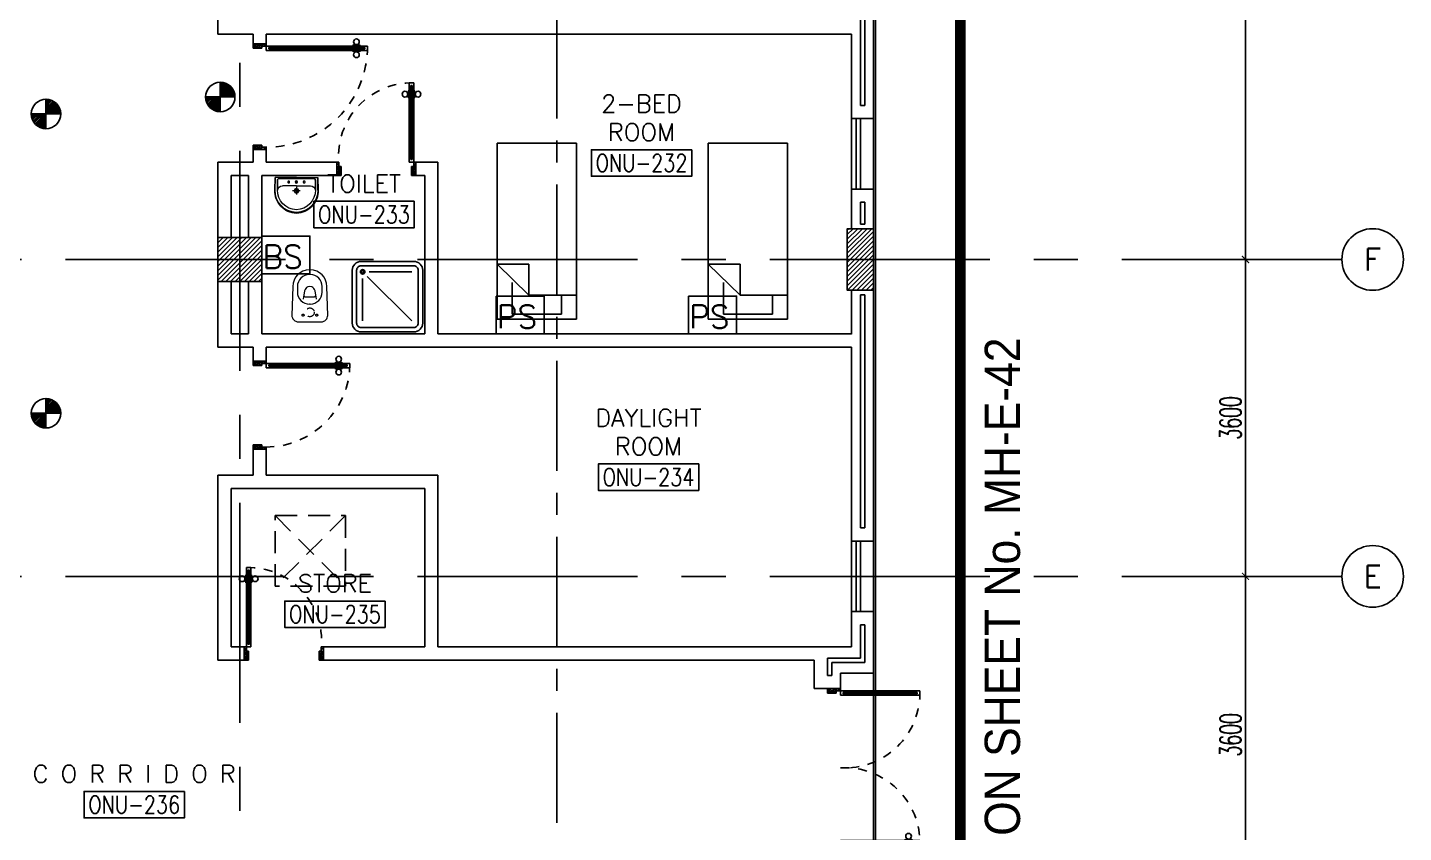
# Model space of a CAD drawing. Extents: x 88808.2 to 88899.2, y 39921.6 to 40001.1.
# Drawn here: x 88883.56 to 88899.19, y 39936.37 to 39945.51 of the extents above; entities that cross this region are included whole.
import ezdxf
from ezdxf.enums import TextEntityAlignment as Align

# ---------------------------------------------------------------- set-up
doc = ezdxf.new("R2010")
doc.units = 0
doc.header["$MEASUREMENT"] = 0
doc.header["$PDMODE"] = 34
for name, pattern in [('CENTER', [2, 1.25, -0.25, 0.25, -0.25]), ('CENTER2', [1.125, 0.75, -0.125, 0.125, -0.125]), ('CENTERX2', [4, 2.5, -0.5, 0.5, -0.5]), ('DASHED', [0.75, 0.5, -0.25]), ('HIDDEN', [0.375, 0.25, -0.125]), ('HIDDEN2', [0.1875, 0.125, -0.0625])]:
    doc.linetypes.add(name, pattern=pattern)
doc.layers.get('0').update_dxf_attribs({"color": 11, "linetype": 'CONTINUOUS'})
doc.layers.get('DEFPOINTS').update_dxf_attribs({"color": 11, "linetype": 'CONTINUOUS'})
for name, color, linetype in [('AX-CR', 11, 'CONTINUOUS'), ('AX-DIM', 11, 'CONTINUOUS'), ('AX-TXT', 11, 'CONTINUOUS'), ('AXES', 11, 'CENTERX2'), ('AXES1', 11, 'CENTER'), ('COL', 11, 'CONTINUOUS'), ('DOOR', 11, 'CONTINUOUS'), ('E-SYSTEM', 4, 'CONTINUOUS'), ('EJ', 11, 'CONTINUOUS'), ('ELEV', 11, 'CONTINUOUS'), ('FIX', 11, 'CONTINUOUS'), ('FUR', 11, 'CONTINUOUS'), ('HAT', 11, 'CONTINUOUS'), ('INSUL', 11, 'CONTINUOUS'), ('RM-BOX', 11, 'CONTINUOUS'), ('RM-NAME', 11, 'CONTINUOUS'), ('RM-NO', 11, 'CONTINUOUS'), ('ROOF', 11, 'CONTINUOUS'), ('SHAFT', 11, 'CONTINUOUS'), ('TXT1', 3, 'CONTINUOUS'), ('WALL', 11, 'CONTINUOUS'), ('WIN', 11, 'CONTINUOUS')]:
    doc.layers.add(name, color=color, linetype=linetype)
doc.styles.add('ROMANS', font='ROMANS.shx', dxfattribs={"width": 0.6})
doc.styles.add('TTXT', font='swisse.ttf', dxfattribs={"width": 0.6})
doc.dimstyles.new('DIM-OUT', dxfattribs={"dimscale": 0, "dimtxt": 0.24, "dimasz": 0.08, "dimexe": 0.02, "dimexo": 0.02, "dimgap": 0.05, "dimtad": 1, "dimdec": 0, "dimlfac": 1000, "dimzin": 0, "dimdsep": 46, "dimtxsty": 'ROMANS', "dimblk1": 'ARCHTICK', "dimblk2": 'ARCHTICK', "dimsah": 1, "dimcen": 0.01, "dimdle": 0.08, "dimclrd": 7, "dimclre": 7, "dimclrt": 2, "dimadec": 0, "dimazin": 0, "dimtp": 2, "dimtm": 2, "dimtfac": 0.114286, "dimtdec": 0, "dimtix": 1, "dimtmove": 2, "dimatfit": 3, "dimldrblk": 'ARCHTICK', "dimfxl": 0, "dimtolj": 1, "dimtzin": 0, "dimarcsym": 0})

# ---------------------------------------------------------------- blocks, each defined once
blk = doc.blocks.new('D1000')
at = {"layer": 'DOOR', "color": 7, "linetype": 'ByBlock'}
for p, q in [((0, 0), (-150, 0)), ((-150, 0), (-150, -25)), ((-150, 0), (0, 0)), ((0, -50), (-114, 0)), ((0, -50), (-40, 0)), ((0, -50), (0, 0)), ((-1050, -25), (-1100, -25)), ((-1100, -75), (-1100, -25)), ((-1100, -25), (-1100, -75)), ((-1050, -75), (-1100, -75)), ((-1050, -42), (-1070, -42)), ((-1070, -42), (-1070, -58)), ((-1050, -58), (-1070, -58)), ((-1050, -25), (-1050, -42)), ((-1050, -58), (-1050, -75)), ((-928, -18), (-1018, -18)), ((-1018, -25), (-1018, -18)), ((-1018, -75), (-1018, -82)), ((-928, -82), (-1018, -82)), ((-1005, -9), (-940, -9)), ((-1005, -18), (-1005, -9)), ((-1005, -18), (-940, -18)), ((-1005, -82), (-940, -82)), ((-1005, -82), (-1005, -91)), ((-1005, -91), (-940, -91)), ((-940, -18), (-940, -9)), ((-940, -82), (-940, -91)), ((-928, -25), (-928, -18)), ((-928, -75), (-928, -82)), ((-200, -42), (-200, -25)), ((-200, -25), (-150, -25)), ((-180, -42), (-200, -42)), ((-200, -75), (-200, -58)), ((-200, -58), (-180, -58)), ((-150, -75), (-200, -75)), ((-180, -58), (-180, -42)), ((-150, -75), (-150, -25)), ((-150, -25), (-100, -25)), ((-100, -25), (-100, -50)), ((0, -50), (-100, -37)), ((-100, -50), (0, -50)), ((-150, -975), (-100, -975)), ((-150, -1000), (-150, -975)), ((-150, -1000), (0, -1000)), ((0, -1000), (-150, -1000)), ((0, -950), (-114, -1000)), ((-100, -975), (-100, -950)), ((0, -950), (-100, -963)), ((-100, -950), (0, -950)), ((0, -950), (-40, -1000)), ((0, -950), (0, -1000))]:
    blk.add_line(p, q, dxfattribs=at)
at = {"layer": 'DOOR', "linetype": 'ByBlock'}
for p, q in [((-200, -25), (-1050, -25)), ((-200, -42), (-1050, -42)), ((-200, -58), (-1050, -58)), ((-1050, -75), (-200, -75))]:
    blk.add_line(p, q, dxfattribs=at)
at = {"layer": 'DOOR', "color": 7, "linetype": 'ByBlock'}
for centre in [(-973, 23), (-973, -124)]:
    blk.add_circle(centre, 32.4, dxfattribs=at)
for centre, radius, start, end in [((0, -50), 134, 158.1598, 169.28), ((0, -50), 74.4, 137.7764, 180), ((0, -50), 54.4, 113.2074, 180), ((0, -50), 154, 161.1053, 166.2858), ((0, -50), 114, 154.0838, 167.3774), ((0, -50), 94.4, 148.0182, 180), ((0, -50), 34.4, 90, 180), ((0, -50), 14.4, 90, 180), ((0, -950), 154, 193.7142, 198.8947), ((0, -950), 134, 190.72, 201.8402), ((0, -950), 94.4, 180, 211.9818), ((0, -950), 74.4, 180, 222.2236), ((0, -950), 54.4, 180, 246.7926), ((0, -950), 34.4, 180, 270), ((0, -950), 14.4, 180, 270)]:
    blk.add_arc(centre, radius, start, end, dxfattribs=at)
at = {"layer": 'DOOR', "linetype": 'HIDDEN', "ltscale": 0.5}
blk.add_arc((-149, -24), 951, 180.0434, 269.9667, dxfattribs=at)
blk = doc.blocks.new('LAV1')
at = {"layer": 'FIX', "linetype": 'ByBlock', "ltscale": 0.3}
for p, q in [((-280, 210), (-275, 50)), ((-245, 210), (-245, 85)), ((245, 210), (245, 85)), ((280, 210), (275, 50)), ((0, 60), (-220, 60)), ((0, 60), (220, 60))]:
    blk.add_line(p, q, dxfattribs=at)
at = {"layer": 'FIX', "linetype": 'Continuous', "lineweight": 20}
for p, q in [((-275, 210), (-275, 50)), ((275, 210), (275, 50)), ((0, 50), (-275, 50)), ((0, 50), (-252, 50)), ((0, 155), (-181, 155)), ((0, 155), (181, 155)), ((0, 50), (275, 50)), ((0, 50), (252, 50))]:
    blk.add_line(p, q, dxfattribs=at)
at = {"layer": 'FIX', "linetype": 'DASHED', "lineweight": 20, "ltscale": 0.05}
for p, q in [((50, 220), (-50, 220)), ((0, 170), (0, 270)), ((0, 170), (0, 270))]:
    blk.add_line(p, q, dxfattribs=at)
at = {"layer": 'FIX', "lineweight": 20}
for p, q in [((16, 107), (-15, 107)), ((0, 92), (0, 123))]:
    blk.add_line(p, q, dxfattribs=at)
for centre, radius in [((0, 220), 29.5), ((0, 220), 22.5), ((0, 107), 15.5)]:
    blk.add_circle(centre, radius, dxfattribs=at)
at = {"layer": 'FIX', "linetype": 'HIDDEN', "lineweight": 20, "ltscale": 0.05}
for centre in [(-100, 107), (100, 107)]:
    blk.add_circle(centre, 12.4, dxfattribs=at)
at = {"layer": 'FIX', "linetype": 'ByBlock', "ltscale": 0.3}
for centre, radius, start, end in [((7, 220), 287, 91.3776, 182.0064), ((-7, 220), 287, 357.9936, 88.6224), ((-220, 85), 24.9, 179.7021, 269.9486), ((220, 85), 24.9, 270.0514, 0.2979)]:
    blk.add_arc(centre, radius, start, end, dxfattribs=at)
at = {"layer": 'FIX', "linetype": 'Continuous', "lineweight": 20}
for centre, radius, start, end in [((8, 217), 283, 91.6988, 181.351), ((8, 212), 253, 91.7328, 180.4884), ((-8, 217), 283, 358.649, 88.3012), ((-8, 212), 253, 359.5116, 88.2672), ((-179, 222), 66.9, 190.2006, 268.0786), ((179, 222), 66.9, 271.9214, 349.7994)]:
    blk.add_arc(centre, radius, start, end, dxfattribs=at)
blk = doc.blocks.new('WC1')
at = {"layer": 'FIX', "lineweight": 20}
for p, q in [((-210, 204), (-538, 194)), ((-727, 5), (-727, -5)), ((-674, 5), (-674, -5)), ((-534, 24), (-540, 0)), ((-540, 0), (-534, -24)), ((-475, 141), (-538, 141)), ((-395, 76), (-490, 60)), ((-339, 5), (-339, -5)), ((-538, -141), (-475, -141)), ((-490, -60), (-395, -76)), ((-538, -194), (-210, -204))]:
    blk.add_line(p, q, dxfattribs=at)
at = {"layer": 'FIX', "linetype": 'Continuous', "lineweight": 20}
blk.add_line((-420, -47), (-420, 45), dxfattribs=at)
at = {"layer": 'FIX', "lineweight": 20}
blk.add_lwpolyline([(-213, -204), (-210, -204, 0.414214), (-137, -131), (-137, 0), (-137, 131, 0.414214), (-210, 204)], format="xyb", dxfattribs=at)
at = {"layer": 'FIX', "linetype": 'HIDDEN2', "lineweight": 20, "ltscale": 0.3}
blk.add_circle((-245, 0), 49.8, dxfattribs=at)
at = {"layer": 'FIX', "linetype": 'HIDDEN', "lineweight": 20, "ltscale": 0.05}
for centre in [(-213, 78), (-213, -77)]:
    blk.add_circle(centre, 11.6, dxfattribs=at)
at = {"layer": 'FIX', "lineweight": 20}
for centre, radius, start, end in [((-538, 5), 189, 90, 180), ((-538, 5), 136, 90, 180), ((-473, -7), 68.2, 128.9242, 152.8468), ((-464, -18), 82, 108.496, 128.9242), ((-475, 5), 136, 360, 90), ((-538, -5), 189, 180, 270), ((-538, -5), 136, 180, 270), ((-473, 7), 68.2, 207.1532, 231.0758), ((-464, 18), 82, 231.0758, 251.504), ((-475, -5), 136, 270, 0)]:
    blk.add_arc(centre, radius, start, end, dxfattribs=at)
at = {"layer": 'FIX', "linetype": 'Continuous', "lineweight": 20}
for centre, start, end in [((-443, 46), 357.6662, 91.6121), ((-442, -46), 268.3879, 2.3338)]:
    blk.add_arc(centre, 22.3, start, end, dxfattribs=at)
blk = doc.blocks.new('SHR1')
at = {"layer": 'FIX'}
for p, q in [((-196, 196), (-700, 700)), ((-143, 218), (-143, 700)), ((-218, 143), (-700, 143))]:
    blk.add_line(p, q, dxfattribs=at)
for points in [[(-825, 125), (-825, 725, -0.414214), (-725, 825), (-125, 825, -0.414214), (-25, 725), (-25, 125, -0.414214), (-125, 25), (-725, 25, -0.414214)], [(-775, 125), (-775, 725, -0.414214), (-725, 775), (-125, 775, -0.414214), (-75, 725), (-75, 125, -0.414214), (-125, 75), (-725, 75, -0.414214)]]:
    blk.add_lwpolyline(points, format="xyb", close=True, dxfattribs=at)
for radius in [25, 15]:
    blk.add_circle((-143, 143), radius, dxfattribs=at)
blk = doc.blocks.new('RM1')
at = {"layer": 'RM-BOX'}
blk.add_lwpolyline([(570, -200), (-570, -200), (-570, -500), (570, -500)], close=True, dxfattribs=at)
at = {"layer": 'RM-NAME', "style": 'ROMANS'}
for tag, p in [('ROOMNAME1', (0, 324)), ('ROOMNAME2', (0, 0))]:
    blk.add_attdef(tag, text='', height=200, dxfattribs=at).set_placement(p, align=Align.MIDDLE)
at = {"layer": 'RM-NO', "style": 'ROMANS', "width": 0.8}
blk.add_attdef('ROOMNO', text='', height=200, dxfattribs=at).set_placement((0, -350), align=Align.MIDDLE)
blk = doc.blocks.new('AH20A')
at = {"layer": 'FUR'}
for p, q in [((0, 0.5), (0, -0.5)), ((1, 0.5), (0, 0.5)), ((0.1358, 0.5), (0.1358, -0.0987)), ((1, -0.5), (1, 0.5)), ((0.1358, 0.3112), (0.0277, 0.3112)), ((0.0277, 0.3112), (0.0277, -0.3087)), ((0.1358, -0.0987), (0.3125, -0.5)), ((0.1358, -0.0987), (0.3125, -0.0987)), ((0.3125, -0.5), (0.3125, -0.0987)), ((0.0277, -0.3087), (0.2076, -0.3087)), ((0, -0.5), (1, -0.5))]:
    blk.add_line(p, q, dxfattribs=at)
blk = doc.blocks.new('DOOR90')
at = {"layer": 'DOOR', "linetype": 'ByBlock'}
for p, q in [((0, 0), (-150, 0)), ((-200, -25), (-1000, -25)), ((-200, -42), (-1000, -42)), ((-200, -58), (-1000, -58)), ((-1000, -75), (-200, -75))]:
    blk.add_line(p, q, dxfattribs=at)
at = {"layer": 'DOOR', "color": 0, "linetype": 'ByBlock'}
for p, q in [((-150, 0), (-150, -25)), ((-150, 0), (0, 0)), ((0, -50), (0, 0)), ((-1050, -25), (-1050, -75)), ((-1050, -75), (-1050, -25)), ((-1000, -25), (-1050, -25)), ((-1000, -75), (-1050, -75)), ((-1020, -42), (-1020, -58)), ((-1000, -42), (-1020, -42)), ((-1000, -58), (-1020, -58)), ((-1000, -25), (-1000, -42)), ((-1000, -58), (-1000, -75)), ((-968, -25), (-968, -18)), ((-878, -18), (-968, -18)), ((-968, -75), (-968, -82)), ((-878, -82), (-968, -82)), ((-955, -18), (-955, -9)), ((-955, -9), (-890, -9)), ((-955, -18), (-890, -18)), ((-955, -82), (-955, -91)), ((-955, -82), (-890, -82)), ((-955, -91), (-890, -91)), ((-890, -18), (-890, -9)), ((-890, -82), (-890, -91)), ((-878, -25), (-878, -18)), ((-878, -75), (-878, -82)), ((-200, -42), (-200, -25)), ((-200, -25), (-150, -25)), ((-180, -42), (-200, -42)), ((-200, -75), (-200, -58)), ((-200, -58), (-180, -58)), ((-150, -75), (-200, -75)), ((-180, -58), (-180, -42)), ((-150, -75), (-150, -25)), ((-150, -25), (-100, -25)), ((-100, -25), (-100, -50)), ((-100, -50), (0, -50)), ((-150, -900), (-150, -875)), ((-150, -875), (-100, -875)), ((0, -900), (-150, -900)), ((-150, -900), (0, -900)), ((-100, -850), (0, -850)), ((-100, -875), (-100, -850)), ((0, -850), (0, -900))]:
    blk.add_line(p, q, dxfattribs=at)
at = {"layer": 'DOOR', "color": 9, "linetype": 'ByBlock'}
for p, q in [((0, -50), (-114, 0)), ((0, -50), (-40, 0)), ((0, -50), (-100, -37)), ((0, -850), (-114, -900)), ((0, -850), (-100, -863)), ((0, -850), (-40, -900))]:
    blk.add_line(p, q, dxfattribs=at)
at = {"layer": 'DOOR', "color": 0, "linetype": 'ByBlock'}
for centre in [(-923, 24), (-923, -124)]:
    blk.add_circle(centre, 32.4, dxfattribs=at)
at = {"layer": 'DOOR', "color": 9, "linetype": 'ByBlock'}
for centre, radius, start, end in [((0, -50), 74.4, 137.7764, 180), ((0, -50), 54.4, 113.2074, 180), ((0, -50), 154, 161.1053, 166.2858), ((0, -50), 134, 158.1598, 169.28), ((0, -50), 114, 154.0838, 167.3774), ((0, -50), 94.4, 148.0182, 180), ((0, -50), 34.4, 90, 180), ((0, -50), 14.4, 90, 180), ((0, -850), 154, 193.7142, 198.8947), ((0, -850), 134, 190.72, 201.8402), ((0, -850), 94.4, 180, 211.9818), ((0, -850), 74.4, 180, 222.2236), ((0, -850), 54.4, 180, 246.7926), ((0, -850), 34.4, 180, 270), ((0, -850), 14.4, 180, 270)]:
    blk.add_arc(centre, radius, start, end, dxfattribs=at)
at = {"layer": 'DOOR', "linetype": 'HIDDEN', "ltscale": 0.5}
blk.add_arc((-222, -50), 828, 178.2701, 275.003, dxfattribs=at)
blk = doc.blocks.new('DOOR100')
at = {"layer": 'DOOR', "color": 0, "linetype": 'ByBlock'}
for p, q in [((-76, 1251), (-76, 1301)), ((-76, 1301), (-26, 1301)), ((-26, 1301), (-76, 1301)), ((-59, 1251), (-76, 1251)), ((-59, 1251), (-59, 1271)), ((-43, 1271), (-59, 1271)), ((-43, 1251), (-43, 1271)), ((-26, 1251), (-43, 1251)), ((-26, 1251), (-26, 1301)), ((-92, 1206), (-92, 1141)), ((-83, 1206), (-92, 1206)), ((-83, 1141), (-92, 1141)), ((-83, 1129), (-83, 1219)), ((-76, 1219), (-83, 1219)), ((-83, 1206), (-83, 1141)), ((-76, 1129), (-83, 1129)), ((-26, 1219), (-19, 1219)), ((-26, 1129), (-19, 1129)), ((-19, 1129), (-19, 1219)), ((-19, 1206), (-19, 1141)), ((-19, 1206), (-10, 1206)), ((-19, 1141), (-10, 1141)), ((-10, 1206), (-10, 1141)), ((-76, 200), (-59, 200)), ((-76, 150), (-76, 200)), ((-59, 200), (-59, 180)), ((-59, 180), (-43, 180)), ((-43, 200), (-26, 200)), ((-43, 180), (-43, 200)), ((-26, 200), (-26, 150)), ((-1201, 0), (-1201, 150)), ((-1201, 150), (-1176, 150)), ((-1201, 150), (-1201, 0)), ((-1151, 0), (-1201, 0)), ((-1176, 150), (-1176, 100)), ((-1176, 100), (-1151, 100)), ((-1151, 100), (-1151, 0)), ((-76, 150), (-26, 150)), ((-51, 100), (-51, 0)), ((-26, 100), (-51, 100)), ((-51, 0), (-1, 0)), ((-1, 150), (-26, 150)), ((-26, 150), (-26, 100)), ((-1, 150), (-1, 0))]:
    blk.add_line(p, q, dxfattribs=at)
at = {"layer": 'DOOR', "linetype": 'ByBlock'}
for p, q in [((-76, 1251), (-76, 200)), ((-59, 200), (-59, 1251)), ((-43, 200), (-43, 1251)), ((-26, 200), (-26, 1251))]:
    blk.add_line(p, q, dxfattribs=at)
at = {"layer": 'DOOR', "color": 9, "linetype": 'ByBlock'}
for p, q in [((-1151, 0), (-1201, 114)), ((-1151, 0), (-1201, 40)), ((-1151, 0), (-1164, 100)), ((-51, 0), (-1, 114)), ((-51, 0), (-38, 100)), ((-51, 0), (-1, 40))]:
    blk.add_line(p, q, dxfattribs=at)
at = {"layer": 'DOOR', "color": 0, "linetype": 'ByBlock'}
for centre in [(-125, 1174), (22, 1174)]:
    blk.add_circle(centre, 32.4, dxfattribs=at)
at = {"layer": 'DOOR', "linetype": 'HIDDEN', "ltscale": 0.5}
blk.add_arc((-27, 152), 1149, 89.961, 180.0931, dxfattribs=at)
at = {"layer": 'DOOR', "color": 9, "linetype": 'ByBlock'}
for centre, radius, start, end in [((-1151, 0), 154, 103.7142, 108.8947), ((-1151, 0), 134, 100.72, 111.8402), ((-1151, 0), 94.4, 90, 121.9818), ((-1151, 0), 74.4, 90, 132.2236), ((-1151, 0), 54.4, 90, 156.7926), ((-1151, 0), 34.4, 90, 180), ((-1151, 0), 14.4, 90, 180), ((-51, 0), 94.4, 58.0182, 90), ((-51, 0), 74.4, 47.7764, 90), ((-51, 0), 54.4, 23.2074, 90), ((-51, 0), 34.4, 0, 90), ((-51, 0), 14.4, 0, 90), ((-51, 0), 134, 68.1598, 79.28), ((-51, 0), 114, 64.0838, 77.3774), ((-51, 0), 154, 71.1053, 76.2858)]:
    blk.add_arc(centre, radius, start, end, dxfattribs=at)
blk = doc.blocks.new('COL50')
at = {"layer": 'COL'}
blk.add_lwpolyline([(-250, 250), (-250, -250), (250, -250), (250, 250)], close=True, dxfattribs=at)
blk = doc.blocks.new('*X25')
at = {"color": 0}
for p, q in [((203889, 132665), (204373, 133150)), ((203889, 132718), (204320, 133150)), ((203889, 132771), (204267, 133150)), ((203889, 132824), (204214, 133150)), ((203889, 132877), (204161, 133150)), ((203889, 132930), (204108, 133150)), ((203889, 132983), (204055, 133150)), ((203889, 133036), (204002, 133150)), ((203889, 133089), (203949, 133150)), ((203889, 133143), (203896, 133150)), ((203926, 132650), (204389, 133112)), ((203979, 132650), (204389, 133059)), ((204032, 132650), (204389, 133006)), ((204085, 132650), (204389, 132953)), ((204138, 132650), (204389, 132900)), ((204191, 132650), (204389, 132847)), ((204244, 132650), (204389, 132794)), ((204297, 132650), (204389, 132741)), ((204350, 132650), (204389, 132688))]:
    blk.add_line(p, q, dxfattribs=at)
blk = doc.blocks.new('C11')
at = {"layer": 'HAT'}
h = blk.add_hatch(dxfattribs=at)
h.set_pattern_fill('ANSI31', color=256, scale=300, style=0)
h.set_pattern_definition([(45, (-248556.182, -75061.005), (-26.5165043, 26.5165043), [])])
h.paths.add_polyline_path([(300, 700), (0, 700), (0, 350), (300, 350)])
h.paths.add_polyline_path([(300, 350), (0, 350), (0, 0), (300, 0)])
at = {"layer": 'COL'}
blk.add_lwpolyline([(300, 700), (300, 0), (0, 0), (0, 700)], close=True, dxfattribs=at)
blk = doc.blocks.new('_ARCHTICK')
at = {"color": 0, "linetype": 'ByBlock', "const_width": 0.15}
blk.add_lwpolyline([(-0.5, -0.5), (0.5, 0.5)], dxfattribs=at)
blk = doc.blocks.new('*D116')
at = {"layer": 'AX-DIM', "color": 7, "lineweight": -2}
for p, q in [((88897.015, 39939.28), (88897.415, 39939.28)), ((88897.395, 39939.36), (88897.395, 39935.6)), ((88897.015, 39935.68), (88897.415, 39935.68))]:
    blk.add_line(p, q, dxfattribs=at)
at = {"layer": 'DEFPOINTS', "color": 0}
for p in [(88896.995, 39939.28), (88896.995, 39935.68), (88897.395, 39935.68)]:
    blk.add_point(p, dxfattribs=at)
at = {"layer": 'AX-DIM', "color": 7, "lineweight": -2, "xscale": 0.08, "yscale": 0.08, "zscale": 0.08}
for p, rotation in [((88897.395, 39939.28), 90), ((88897.395, 39935.68), 270)]:
    blk.add_blockref('_ARCHTICK', p, dxfattribs=dict(at, rotation=rotation))
at = {"layer": 'AX-DIM', "color": 2, "insert": (88897.225, 39937.48), "char_height": 0.24, "attachment_point": 5, "rotation": 90, "style": 'ROMANS'}
blk.add_mtext('\\A1;3600', dxfattribs=at)
blk = doc.blocks.new('*D115')
at = {"layer": 'AX-DIM', "color": 7, "lineweight": -2}
for p, q in [((88897.015, 39942.88), (88897.415, 39942.88)), ((88897.395, 39942.96), (88897.395, 39939.2)), ((88897.015, 39939.28), (88897.415, 39939.28))]:
    blk.add_line(p, q, dxfattribs=at)
at = {"layer": 'DEFPOINTS', "color": 0}
for p in [(88896.995, 39942.88), (88896.995, 39939.28), (88897.395, 39939.28)]:
    blk.add_point(p, dxfattribs=at)
at = {"layer": 'AX-DIM', "color": 7, "lineweight": -2, "xscale": 0.08, "yscale": 0.08, "zscale": 0.08}
for p, rotation in [((88897.395, 39942.88), 90), ((88897.395, 39939.28), 270)]:
    blk.add_blockref('_ARCHTICK', p, dxfattribs=dict(at, rotation=rotation))
at = {"layer": 'AX-DIM', "color": 2, "insert": (88897.225, 39941.08), "char_height": 0.24, "attachment_point": 5, "rotation": 90, "style": 'ROMANS'}
blk.add_mtext('\\A1;3600', dxfattribs=at)
blk = doc.blocks.new('*D114')
at = {"layer": 'AX-DIM', "color": 7, "lineweight": -2}
for p, q in [((88897.015, 39950.08), (88897.415, 39950.08)), ((88897.395, 39950.16), (88897.395, 39942.8)), ((88897.015, 39942.88), (88897.415, 39942.88))]:
    blk.add_line(p, q, dxfattribs=at)
at = {"layer": 'DEFPOINTS', "color": 0}
for p in [(88896.995, 39950.08), (88896.995, 39942.88), (88897.395, 39942.88)]:
    blk.add_point(p, dxfattribs=at)
at = {"layer": 'AX-DIM', "color": 7, "lineweight": -2, "xscale": 0.08, "yscale": 0.08, "zscale": 0.08}
for p, rotation in [((88897.395, 39950.08), 90), ((88897.395, 39942.88), 270)]:
    blk.add_blockref('_ARCHTICK', p, dxfattribs=dict(at, rotation=rotation))
at = {"layer": 'AX-DIM', "color": 2, "insert": (88897.225, 39946.48), "char_height": 0.24, "attachment_point": 5, "rotation": 90, "style": 'ROMANS'}
blk.add_mtext('\\A1;7200', dxfattribs=at)
blk = doc.blocks.new('AXR')
at = {"layer": 'AX-CR'}
blk.add_circle((350, 0), 350, dxfattribs=at)
at = {"layer": 'AX-TXT', "style": 'ROMANS'}
blk.add_attdef('AX', text='', height=250, dxfattribs=at).set_placement((350, 0), align=Align.MIDDLE)
blk = doc.blocks.new('A$C272A55A0')
at = {"layer": 'DOOR', "color": 0, "linetype": 'ByBlock'}
for p, q in [((0, 900), (0, 1050)), ((50, 1050), (0, 1050)), ((25, 950), (50, 950)), ((25, 900), (25, 950)), ((50, 950), (50, 1050)), ((1750, 950), (1750, 1050)), ((1750, 1050), (1800, 1050)), ((1775, 950), (1750, 950)), ((1775, 900), (1775, 950)), ((1800, 1050), (1800, 900)), ((0, 900), (25, 900)), ((75, 900), (25, 900)), ((25, 850), (25, 900)), ((42, 850), (25, 850)), ((58, 870), (42, 870)), ((42, 870), (42, 850)), ((58, 850), (58, 870)), ((75, 850), (58, 850)), ((75, 900), (75, 850)), ((1725, 900), (1775, 900)), ((1725, 900), (1725, 850)), ((1725, 850), (1742, 850)), ((1742, 870), (1758, 870)), ((1742, 850), (1742, 870)), ((1758, 870), (1758, 850)), ((1758, 850), (1775, 850)), ((1800, 900), (1775, 900)), ((1775, 850), (1775, 900)), ((1718, 160), (1709, 160)), ((1709, 95), (1709, 160)), ((1725, 173), (1718, 173)), ((1718, 173), (1718, 83)), ((1718, 95), (1718, 160)), ((1775, 173), (1782, 173)), ((1782, 173), (1782, 83)), ((1782, 160), (1791, 160)), ((1782, 95), (1782, 160)), ((1791, 95), (1791, 160)), ((25, 50), (42, 50)), ((25, 50), (25, 0)), ((25, 0), (75, 0)), ((75, 0), (25, 0)), ((42, 50), (42, 30)), ((42, 30), (58, 30)), ((58, 50), (75, 50)), ((58, 50), (58, 30)), ((75, 50), (75, 0)), ((1718, 95), (1709, 95)), ((1725, 83), (1718, 83)), ((1742, 50), (1725, 50)), ((1725, 50), (1725, 0)), ((1775, 0), (1725, 0)), ((1725, 0), (1775, 0)), ((1742, 50), (1742, 30)), ((1758, 30), (1742, 30)), ((1775, 50), (1758, 50)), ((1758, 50), (1758, 30)), ((1775, 83), (1782, 83)), ((1775, 50), (1775, 0)), ((1782, 95), (1791, 95))]:
    blk.add_line(p, q, dxfattribs=at)
at = {"layer": 'DOOR', "color": 9, "linetype": 'ByBlock'}
for p, q in [((50, 1050), (0, 1010)), ((50, 1050), (0, 937)), ((50, 1050), (37, 950)), ((1750, 1050), (1800, 1010)), ((1750, 1050), (1800, 937)), ((1750, 1050), (1763, 950))]:
    blk.add_line(p, q, dxfattribs=at)
at = {"layer": 'DOOR', "linetype": 'ByBlock'}
for p, q in [((25, 850), (25, 50)), ((42, 850), (42, 50)), ((58, 850), (58, 50)), ((75, 50), (75, 850)), ((1725, 50), (1725, 850)), ((1742, 850), (1742, 50)), ((1758, 850), (1758, 50)), ((1775, 850), (1775, 50))]:
    blk.add_line(p, q, dxfattribs=at)
at = {"layer": 'DOOR', "color": 0, "linetype": 'ByBlock'}
for centre in [(1676, 128), (1824, 128)]:
    blk.add_circle(centre, 32.4, dxfattribs=at)
at = {"layer": 'DOOR', "color": 9, "linetype": 'ByBlock'}
for centre, radius, start, end in [((50, 1050), 54.4, 203.2074, 270), ((50, 1050), 74.4, 227.7764, 270), ((50, 1050), 94.4, 238.0182, 270), ((50, 1050), 114, 244.0838, 257.3774), ((50, 1050), 34.4, 180, 270), ((50, 1050), 14.4, 180, 270), ((1750, 1050), 14.4, 270, 0), ((1750, 1050), 34.4, 270, 0), ((1750, 1050), 54.4, 270, 336.7926), ((1750, 1050), 74.4, 270, 312.2236), ((1750, 1050), 94.4, 270, 301.9818), ((1750, 1050), 114, 282.6226, 295.9162), ((50, 1050), 134, 248.1598, 259.28), ((50, 1050), 154, 251.1053, 256.2858), ((1750, 1050), 134, 280.72, 291.8402), ((1750, 1050), 154, 283.7142, 288.8947)]:
    blk.add_arc(centre, radius, start, end, dxfattribs=at)
at = {"layer": 'DOOR', "linetype": 'HIDDEN', "ltscale": 0.5}
for centre, start, end in [((50, 851), 268.3174, 3.2965), ((1750, 851), 176.7035, 271.6826)]:
    blk.add_arc(centre, 851, start, end, dxfattribs=at)
at = {"layer": 'WALL', "linetype": 'ByBlock'}
blk.add_line((1800, 900), (1800, 1050), dxfattribs=at)

msp = doc.modelspace()

# ---------------------------------------------------------------- linework, layer by layer
at = {"layer": 'AXES'}
for p, q in [((88885.9703, 39921.6153), (88885.9703, 40000.4279)), ((88893.1703, 39921.6153), (88893.1703, 40000.0779)), ((88893.1903, 39921.6153), (88893.1903, 40000.0779)), ((88898.4894, 39942.8796), (88876.9703, 39942.8796)), ((88898.4894, 39939.2796), (88876.9703, 39939.2796))]:
    msp.add_line(p, q, dxfattribs=at)
at = {"layer": 'AXES1'}
msp.add_line((88889.5703, 39928.4796), (88889.5703, 39987.2996), dxfattribs=at)
at = {"layer": 'E-SYSTEM', "color": 4}
for p, q in [((88885.748, 39944.8927), (88885.748, 39944.5583)), ((88885.748, 39944.8805), (88885.7597, 39944.8923)), ((88885.748, 39944.8628), (88885.7755, 39944.8904)), ((88885.748, 39944.8452), (88885.7901, 39944.8873)), ((88885.748, 39944.8275), (88885.8036, 39944.8831)), ((88885.748, 39944.8098), (88885.8163, 39944.8781)), ((88885.748, 39944.7921), (88885.8281, 39944.8722)), ((88885.748, 39944.7745), (88885.8391, 39944.8656)), ((88885.748, 39944.7568), (88885.8495, 39944.8583)), ((88885.748, 39944.7391), (88885.8592, 39944.8503)), ((88885.7521, 39944.7255), (88885.8682, 39944.8417)), ((88885.7697, 39944.7255), (88885.8766, 39944.8323)), ((88885.7874, 39944.7255), (88885.8842, 39944.8223)), ((88885.8051, 39944.7255), (88885.8912, 39944.8117)), ((88885.8228, 39944.7255), (88885.8975, 39944.8002)), ((88885.8404, 39944.7255), (88885.903, 39944.7881)), ((88885.8581, 39944.7255), (88885.9076, 39944.775)), ((88885.8758, 39944.7255), (88885.9113, 39944.761)), ((88885.8935, 39944.7255), (88885.9139, 39944.7459)), ((88885.9112, 39944.7255), (88885.9151, 39944.7295)), ((88883.768, 39944.6998), (88883.768, 39944.3655)), ((88883.768, 39944.6877), (88883.7798, 39944.6994)), ((88883.768, 39944.67), (88883.7956, 39944.6975)), ((88883.768, 39944.6523), (88883.8101, 39944.6944)), ((88883.768, 39944.6346), (88883.8237, 39944.6903)), ((88883.768, 39944.617), (88883.8363, 39944.6852)), ((88883.768, 39944.5993), (88883.8481, 39944.6794)), ((88883.768, 39944.5816), (88883.8592, 39944.6728)), ((88883.768, 39944.5639), (88883.8696, 39944.6655)), ((88883.768, 39944.5463), (88883.8792, 39944.6575)), ((88883.7721, 39944.5327), (88883.8883, 39944.6488)), ((88883.7898, 39944.5327), (88883.8966, 39944.6395)), ((88883.8075, 39944.5327), (88883.9043, 39944.6295)), ((88883.8251, 39944.5327), (88883.9113, 39944.6188)), ((88883.8428, 39944.5327), (88883.9176, 39944.6074)), ((88883.8605, 39944.5327), (88883.923, 39944.5952)), ((88883.8782, 39944.5327), (88883.9277, 39944.5822)), ((88885.9151, 39944.7255), (88885.5808, 39944.7255)), ((88885.5812, 39944.7138), (88885.593, 39944.7255)), ((88885.5831, 39944.698), (88885.6106, 39944.7255)), ((88885.5862, 39944.6834), (88885.6283, 39944.7255)), ((88885.5903, 39944.6699), (88885.646, 39944.7255)), ((88885.5954, 39944.6572), (88885.6637, 39944.7255)), ((88885.6012, 39944.6454), (88885.6813, 39944.7255)), ((88885.6079, 39944.6343), (88885.699, 39944.7255)), ((88885.6152, 39944.624), (88885.7167, 39944.7255)), ((88885.6232, 39944.6143), (88885.7344, 39944.7255)), ((88885.6318, 39944.6053), (88885.748, 39944.7214)), ((88885.6411, 39944.5969), (88885.748, 39944.7038)), ((88885.6511, 39944.5892), (88885.748, 39944.6861)), ((88885.6618, 39944.5822), (88885.748, 39944.6684)), ((88885.6732, 39944.576), (88885.748, 39944.6507)), ((88885.6854, 39944.5705), (88885.748, 39944.633)), ((88885.6985, 39944.5658), (88885.748, 39944.6154)), ((88885.7124, 39944.5622), (88885.748, 39944.5977)), ((88885.7276, 39944.5596), (88885.748, 39944.58)), ((88883.9352, 39944.5327), (88883.6009, 39944.5327)), ((88883.6013, 39944.5209), (88883.613, 39944.5327)), ((88883.6031, 39944.5051), (88883.6307, 39944.5327)), ((88883.6062, 39944.4905), (88883.6484, 39944.5327)), ((88883.6104, 39944.477), (88883.666, 39944.5327)), ((88883.6154, 39944.4644), (88883.6837, 39944.5327)), ((88883.6213, 39944.4526), (88883.7014, 39944.5327)), ((88883.6279, 39944.4415), (88883.7191, 39944.5327)), ((88883.6352, 39944.4311), (88883.7367, 39944.5327)), ((88883.6432, 39944.4214), (88883.7544, 39944.5327)), ((88883.6519, 39944.4124), (88883.768, 39944.5286)), ((88883.6612, 39944.4041), (88883.768, 39944.5109)), ((88883.6712, 39944.3964), (88883.768, 39944.4932)), ((88883.6819, 39944.3894), (88883.768, 39944.4755)), ((88883.6933, 39944.3831), (88883.768, 39944.4579)), ((88883.7055, 39944.3776), (88883.768, 39944.4402)), ((88883.7185, 39944.373), (88883.768, 39944.4225)), ((88883.8958, 39944.5327), (88883.9314, 39944.5682)), ((88883.9135, 39944.5327), (88883.9339, 39944.5531)), ((88883.9312, 39944.5327), (88883.9351, 39944.5366)), ((88885.744, 39944.5584), (88885.748, 39944.5623)), ((88883.7325, 39944.3693), (88883.768, 39944.4048)), ((88883.7476, 39944.3667), (88883.768, 39944.3872)), ((88883.7641, 39944.3655), (88883.768, 39944.3695)), ((88883.768, 39941.2998), (88883.768, 39940.9655)), ((88883.768, 39941.2877), (88883.7798, 39941.2994)), ((88883.768, 39941.27), (88883.7956, 39941.2975)), ((88883.768, 39941.2523), (88883.8101, 39941.2944)), ((88883.768, 39941.2346), (88883.8237, 39941.2903)), ((88883.768, 39941.217), (88883.8363, 39941.2852)), ((88883.768, 39941.1993), (88883.8481, 39941.2794)), ((88883.768, 39941.1816), (88883.8592, 39941.2728)), ((88883.768, 39941.1639), (88883.8696, 39941.2655)), ((88883.768, 39941.1463), (88883.8792, 39941.2575)), ((88883.7721, 39941.1327), (88883.8883, 39941.2488)), ((88883.7898, 39941.1327), (88883.8966, 39941.2395)), ((88883.8075, 39941.1327), (88883.9043, 39941.2295)), ((88883.8251, 39941.1327), (88883.9113, 39941.2188)), ((88883.8428, 39941.1327), (88883.9176, 39941.2074)), ((88883.8605, 39941.1327), (88883.923, 39941.1952)), ((88883.8782, 39941.1327), (88883.9277, 39941.1822)), ((88883.8958, 39941.1327), (88883.9314, 39941.1682)), ((88883.9135, 39941.1327), (88883.9339, 39941.1531)), ((88883.9312, 39941.1327), (88883.9351, 39941.1366)), ((88883.9352, 39941.1327), (88883.6009, 39941.1327)), ((88883.6013, 39941.1209), (88883.613, 39941.1327)), ((88883.6031, 39941.1051), (88883.6307, 39941.1327)), ((88883.6062, 39941.0905), (88883.6484, 39941.1327)), ((88883.6104, 39941.077), (88883.666, 39941.1327)), ((88883.6154, 39941.0644), (88883.6837, 39941.1327)), ((88883.6213, 39941.0526), (88883.7014, 39941.1327)), ((88883.6279, 39941.0415), (88883.7191, 39941.1327)), ((88883.6352, 39941.0311), (88883.7367, 39941.1327)), ((88883.6432, 39941.0214), (88883.7544, 39941.1327)), ((88883.6519, 39941.0124), (88883.768, 39941.1286)), ((88883.6612, 39941.0041), (88883.768, 39941.1109)), ((88883.6712, 39940.9964), (88883.768, 39941.0932)), ((88883.6819, 39940.9894), (88883.768, 39941.0755)), ((88883.6933, 39940.9831), (88883.768, 39941.0579)), ((88883.7055, 39940.9776), (88883.768, 39941.0402)), ((88883.7185, 39940.973), (88883.768, 39941.0225)), ((88883.7325, 39940.9693), (88883.768, 39941.0048)), ((88883.7476, 39940.9667), (88883.768, 39940.9872)), ((88883.7641, 39940.9655), (88883.768, 39940.9695))]:
    msp.add_line(p, q, dxfattribs=at)
for points in [[(88886.2203, 39943.1448), (88886.2203, 39942.7162), (88886.7655, 39942.7162), (88886.7655, 39943.1448)], [(88888.8837, 39942.4632), (88888.8837, 39942.0346), (88889.4289, 39942.0346), (88889.4289, 39942.4632)], [(88891.0688, 39942.4632), (88891.0688, 39942.0346), (88891.6141, 39942.0346), (88891.6141, 39942.4632)]]:
    msp.add_lwpolyline(points, close=True, dxfattribs=at)
for centre in [(88885.748, 39944.7255), (88883.768, 39944.5327), (88883.768, 39941.1327)]:
    msp.add_circle(centre, 0.1672, dxfattribs=at)
at = {"layer": 'EJ'}
for p, q in [((88893.1703, 39938.1796), (88893.1703, 39936.0796)), ((88893.1903, 39938.1796), (88893.1903, 39936.0796))]:
    msp.add_line(p, q, dxfattribs=at)
at = {"layer": 'ELEV', "linetype": 'CENTER2', "const_width": 0.12}
msp.add_lwpolyline([(88894.1545, 39926.0796), (88894.1545, 39989.6996)], dxfattribs=at)
at = {"layer": 'INSUL'}
for p, q in [((88893.0203, 39945.9296), (88893.0203, 39944.6296)), ((88893.0703, 39945.9296), (88893.0703, 39944.6296)), ((88893.0203, 39944.6296), (88893.0703, 39944.6296)), ((88893.0203, 39943.5296), (88893.0703, 39943.5296)), ((88893.0203, 39943.5296), (88893.0203, 39943.2796)), ((88893.0703, 39943.5296), (88893.0703, 39943.2796)), ((88893.0203, 39943.2796), (88893.0703, 39943.2796)), ((88893.0203, 39942.4796), (88893.0203, 39939.8296)), ((88893.0203, 39942.4796), (88893.0703, 39942.4796)), ((88893.0703, 39942.4796), (88893.0703, 39939.8296)), ((88893.0203, 39939.8296), (88893.0703, 39939.8296)), ((88893.0203, 39938.7296), (88893.0703, 39938.7296)), ((88893.0203, 39938.7296), (88893.0203, 39938.3504)), ((88893.0703, 39938.7296), (88893.0703, 39938.3004)), ((88892.6453, 39938.1546), (88892.6453, 39938.3504)), ((88893.0203, 39938.3504), (88892.6453, 39938.3504)), ((88893.0703, 39938.3296), (88893.0703, 39938.3004)), ((88892.6953, 39938.1546), (88892.6953, 39938.3004)), ((88893.0703, 39938.3004), (88892.6953, 39938.3004)), ((88892.6953, 39938.1546), (88892.6453, 39938.1546))]:
    msp.add_line(p, q, dxfattribs=at)
at = {"layer": 'ROOF'}
msp.add_line((88893.1903, 39949.7296), (88893.1903, 39936.0796), dxfattribs=at)
at = {"layer": 'SHAFT', "linetype": 'HIDDEN'}
for p, q in [((88887.1703, 39939.9696), (88886.3703, 39939.1696)), ((88886.3703, 39939.9696), (88887.1703, 39939.1696))]:
    msp.add_line(p, q, dxfattribs=at)
msp.add_lwpolyline([(88886.3703, 39939.9696), (88887.1703, 39939.9696), (88887.1703, 39939.1696), (88886.3703, 39939.1696)], close=True, dxfattribs=at)
at = {"layer": 'WALL', "linetype": 'ByBlock'}
for p, q in [((88885.7203, 39947.5396), (88885.7203, 39945.4396)), ((88893.1703, 39946.0796), (88893.1703, 39944.4796)), ((88885.7203, 39945.4396), (88886.1203, 39945.4396)), ((88885.7203, 39945.4396), (88886.1203, 39945.4396)), ((88886.1203, 39945.4396), (88886.1203, 39945.3291)), ((88886.2703, 39945.4396), (88892.9203, 39945.4396)), ((88886.2703, 39945.4396), (88886.2703, 39945.3291)), ((88892.9203, 39945.4377), (88892.9203, 39944.4796)), ((88886.2703, 39945.3291), (88886.1203, 39945.3291)), ((88893.1669, 39944.6296), (88893.1703, 39944.6296)), ((88892.9203, 39944.4796), (88893.1703, 39944.4796)), ((88886.1203, 39944.1291), (88886.1203, 39943.9846)), ((88886.2703, 39944.1291), (88886.1203, 39944.1291)), ((88886.2703, 39944.1291), (88886.2703, 39943.9846)), ((88885.7203, 39943.9846), (88885.7203, 39941.8846)), ((88885.7203, 39943.9846), (88886.1203, 39943.9846)), ((88886.2703, 39943.9846), (88887.0703, 39943.9846)), ((88887.0703, 39943.9846), (88887.0703, 39943.8346)), ((88887.9703, 39943.9846), (88888.2203, 39943.9846)), ((88887.9703, 39943.9846), (88887.9703, 39943.8346)), ((88888.2203, 39943.9846), (88888.2203, 39942.0346)), ((88885.8703, 39943.8346), (88886.0703, 39943.8346)), ((88885.8703, 39943.8346), (88885.8703, 39943.1296)), ((88885.8703, 39943.8346), (88886.0703, 39943.8346)), ((88886.0703, 39943.1296), (88886.0703, 39943.8346)), ((88886.2203, 39943.1296), (88886.2203, 39943.8346)), ((88886.2203, 39943.8346), (88887.0703, 39943.8346)), ((88887.9703, 39943.8346), (88888.0703, 39943.8346)), ((88888.0703, 39943.8346), (88888.0703, 39942.0346)), ((88892.9203, 39943.6796), (88892.9203, 39943.2296)), ((88892.9203, 39943.6796), (88893.1703, 39943.6796)), ((88893.1703, 39943.6796), (88893.1703, 39939.6796)), ((88893.1669, 39943.5296), (88893.1703, 39943.5296)), ((88885.8703, 39942.6296), (88885.8703, 39942.0346)), ((88886.0703, 39942.6296), (88886.0703, 39942.0346)), ((88886.2203, 39942.6296), (88886.2203, 39942.0346)), ((88892.9203, 39942.5296), (88892.9203, 39942.0327)), ((88885.8703, 39942.0346), (88886.0703, 39942.0346)), ((88885.8703, 39942.0346), (88886.0703, 39942.0346)), ((88886.2203, 39942.0346), (88888.0703, 39942.0346)), ((88888.2203, 39942.0346), (88892.9203, 39942.0346)), ((88885.7203, 39941.8846), (88886.1203, 39941.8846)), ((88886.1203, 39941.8846), (88886.1203, 39941.7241)), ((88886.2703, 39941.8846), (88892.9203, 39941.8846)), ((88886.2703, 39941.8846), (88886.2703, 39941.7241)), ((88892.9203, 39941.8846), (88892.9203, 39939.6796)), ((88886.2703, 39941.7241), (88886.1203, 39941.7241)), ((88886.1203, 39940.7241), (88886.1203, 39940.4296)), ((88886.2703, 39940.7241), (88886.1203, 39940.7241)), ((88886.2703, 39940.7241), (88886.2703, 39940.4296)), ((88885.7203, 39940.4296), (88885.7203, 39938.3296)), ((88885.7203, 39940.4296), (88886.1203, 39940.4296)), ((88885.7203, 39940.4296), (88885.7203, 39938.3296)), ((88886.2703, 39940.4296), (88888.2203, 39940.4296)), ((88888.2203, 39940.4296), (88888.2203, 39938.4796)), ((88885.8703, 39940.2796), (88885.8703, 39938.4796)), ((88885.8703, 39940.2796), (88888.0703, 39940.2796)), ((88888.0703, 39940.2796), (88888.0703, 39938.4796)), ((88892.9203, 39939.6796), (88893.1703, 39939.6796)), ((88892.9203, 39938.8796), (88892.9203, 39938.4796)), ((88892.9203, 39938.8796), (88893.1703, 39938.8796)), ((88893.1703, 39938.8796), (88893.1703, 39938.3296)), ((88893.1669, 39938.7296), (88893.1703, 39938.7296)), ((88885.8703, 39938.4796), (88886.0203, 39938.4796)), ((88885.8703, 39938.4796), (88886.0203, 39938.4796)), ((88886.0203, 39938.4796), (88886.0203, 39938.3296)), ((88886.9203, 39938.4796), (88888.0703, 39938.4796)), ((88886.9203, 39938.4796), (88888.0703, 39938.4796)), ((88886.9203, 39938.4796), (88886.9203, 39938.3296)), ((88888.2203, 39938.4796), (88892.9203, 39938.4796)), ((88885.7203, 39938.3296), (88886.0203, 39938.3296)), ((88886.9203, 39938.3296), (88892.4953, 39938.3296)), ((88892.7953, 39938.1796), (88893.1703, 39938.1796))]:
    msp.add_line(p, q, dxfattribs=at)
at = {"layer": 'WALL'}
for p, q in [((88892.4953, 39938.0046), (88892.4953, 39938.3296)), ((88893.1703, 39938.3296), (88893.1703, 39936.0296)), ((88892.7953, 39938.0046), (88892.7953, 39938.1796)), ((88892.7953, 39938.0046), (88892.4953, 39938.0046))]:
    msp.add_line(p, q, dxfattribs=at)
at = {"layer": 'WIN'}
for p, q in [((88892.9203, 39944.4796), (88892.9203, 39943.6796)), ((88892.9703, 39944.4796), (88892.9703, 39943.6796)), ((88893.0203, 39944.4796), (88893.0203, 39943.6796)), ((88893.1703, 39944.4796), (88893.1703, 39943.6796)), ((88892.9203, 39939.6796), (88892.9203, 39938.8796)), ((88892.9703, 39939.6796), (88892.9703, 39938.8796)), ((88893.0203, 39939.6796), (88893.0203, 39938.8796)), ((88893.1703, 39939.6796), (88893.1703, 39938.8796))]:
    msp.add_line(p, q, dxfattribs=at)

# ---------------------------------------------------------------- block references
at = {"layer": 'AXES', "xscale": 0.001, "yscale": 0.001, "zscale": 0.001}
for p, values in [((88898.4894, 39942.8796), {'AX': 'F'}), ((88898.4894, 39939.2796), {'AX': 'E'})]:
    msp.add_blockref('AXR', p, dxfattribs=at).add_auto_attribs(values)
at = {"layer": 'COL', "xscale": 0.001, "yscale": 0.001, "zscale": 0.001}
for name, p in [('C11', (88892.8703, 39942.5296)), ('COL50', (88885.9703, 39942.8796)), ('COL50', (88885.9703, 39942.8796))]:
    msp.add_blockref(name, p, dxfattribs=at)
at = {"layer": 'DOOR', "color": 0, "linetype": 'ByBlock', "zscale": 0.001}
for name, p, xscale, yscale, rotation in [('DOOR100', (88886.1203, 39945.3301), -0.001, 0.001, 270), ('DOOR90', (88887.9703, 39943.8346), 0.001, 0.001, 270), ('DOOR90', (88886.0203, 39938.3296), -0.001, 0.001, 90), ('A$C272A55A0', (88893.6956, 39938.0046), -0.000999999996565748, 0.000999999996565748, 90)]:
    msp.add_blockref(name, p, dxfattribs=dict(at, xscale=xscale, yscale=yscale, rotation=rotation))
at = {"layer": 'DOOR', "color": 0, "linetype": 'Continuous', "xscale": -0.001, "yscale": 0.001, "zscale": 0.001}
msp.add_blockref('D1000', (88886.1203, 39941.7241), dxfattribs=at)
at = {"layer": 'FIX'}
for name, p, xscale, yscale, zscale, rotation in [('AH20A', (88889.3434, 39942.2028), -2, 0.8999999999999998, 2, 270), ('AH20A', (88891.7422, 39942.2028), -2, 0.8999999999999998, 2, 270), ('LAV1', (88886.6132, 39943.8536), -0.0008799999997863779, 0.0008799999997863779, 0.00087999999978, 180), ('SHR1', (88887.2223, 39942.8826), -0.001, 0.001, 0.001, 270), ('WC1', (88886.7653, 39942.0346), 0.001, 0.001, 0.001, 270)]:
    msp.add_blockref(name, p, dxfattribs=dict(at, xscale=xscale, yscale=yscale, zscale=zscale, rotation=rotation))
at = {"layer": 'HAT', "xscale": 0.001, "yscale": 0.001, "zscale": 0.001}
msp.add_blockref('*X25', (88681.8317, 39809.9798), dxfattribs=at)
at = {"layer": 'RM-NO', "xscale": 0.001, "yscale": 0.001, "zscale": 0.001}
for p, values in [((88890.5337, 39944.3258), {'ROOMNO': 'ONU-232', 'ROOMNAME2': 'ROOM', 'ROOMNAME1': '2-BED'}), ((88887.3812, 39943.7406), {'ROOMNO': 'ONU-233', 'ROOMNAME2': 'TOILET'}), ((88890.6128, 39940.7567), {'ROOMNO': 'ONU-234', 'ROOMNAME2': 'ROOM', 'ROOMNAME1': 'DAYLIGHT'}), ((88887.0511, 39939.1995), {'ROOMNO': 'ONU-235', 'ROOMNAME2': 'STORE'}), ((88884.7703, 39937.037), {'ROOMNO': 'ONU-236', 'ROOMNAME2': 'C O R R I D O R'})]:
    msp.add_blockref('RM1', p, dxfattribs=at).add_auto_attribs(values)

# ---------------------------------------------------------------- texts
at = {"layer": 'E-SYSTEM', "color": 4, "style": 'ROMANS'}
for s, p in [('BS', (88886.2275, 39942.7815)), ('PS', (88888.8909, 39942.1)), ('PS', (88891.0761, 39942.1))]:
    msp.add_text(s, height=0.26, dxfattribs=at).set_placement(p)
at = {"layer": 'TXT1', "color": 6, "style": 'TTXT', "width": 0.9}
msp.add_text('MATCH LINE CONTINUATION SHEET No. MH-E-42', height=0.401182, rotation=90, dxfattribs=at).set_placement((88894.8333, 39930.0561))

# ---------------------------------------------------------------- dimensions: what is measured, and where the dimension line sits
at = {"layer": 'AX-DIM'}
for base, p1, p2, picture, middle in [((88897.3951, 39942.8796), (88896.9951, 39950.0796), (88896.9951, 39942.8796), '*D114', (88897.2251, 39946.4796)), ((88897.3951, 39939.2796), (88896.9951, 39942.8796), (88896.9951, 39939.2796), '*D115', (88897.2251, 39941.0796)), ((88897.3951, 39935.6796), (88896.9951, 39939.2796), (88896.9951, 39935.6796), '*D116', (88897.2251, 39937.4796))]:
    dim = msp.add_linear_dim(base=base, p1=p1, p2=p2, angle=270, dimstyle='DIM-OUT', override={"dimscale": 1}, dxfattribs=at)
    dim.commit()
    dim.dimension.update_dxf_attribs({"geometry": picture, "text_midpoint": middle})

doc.saveas('drawing.dxf')
